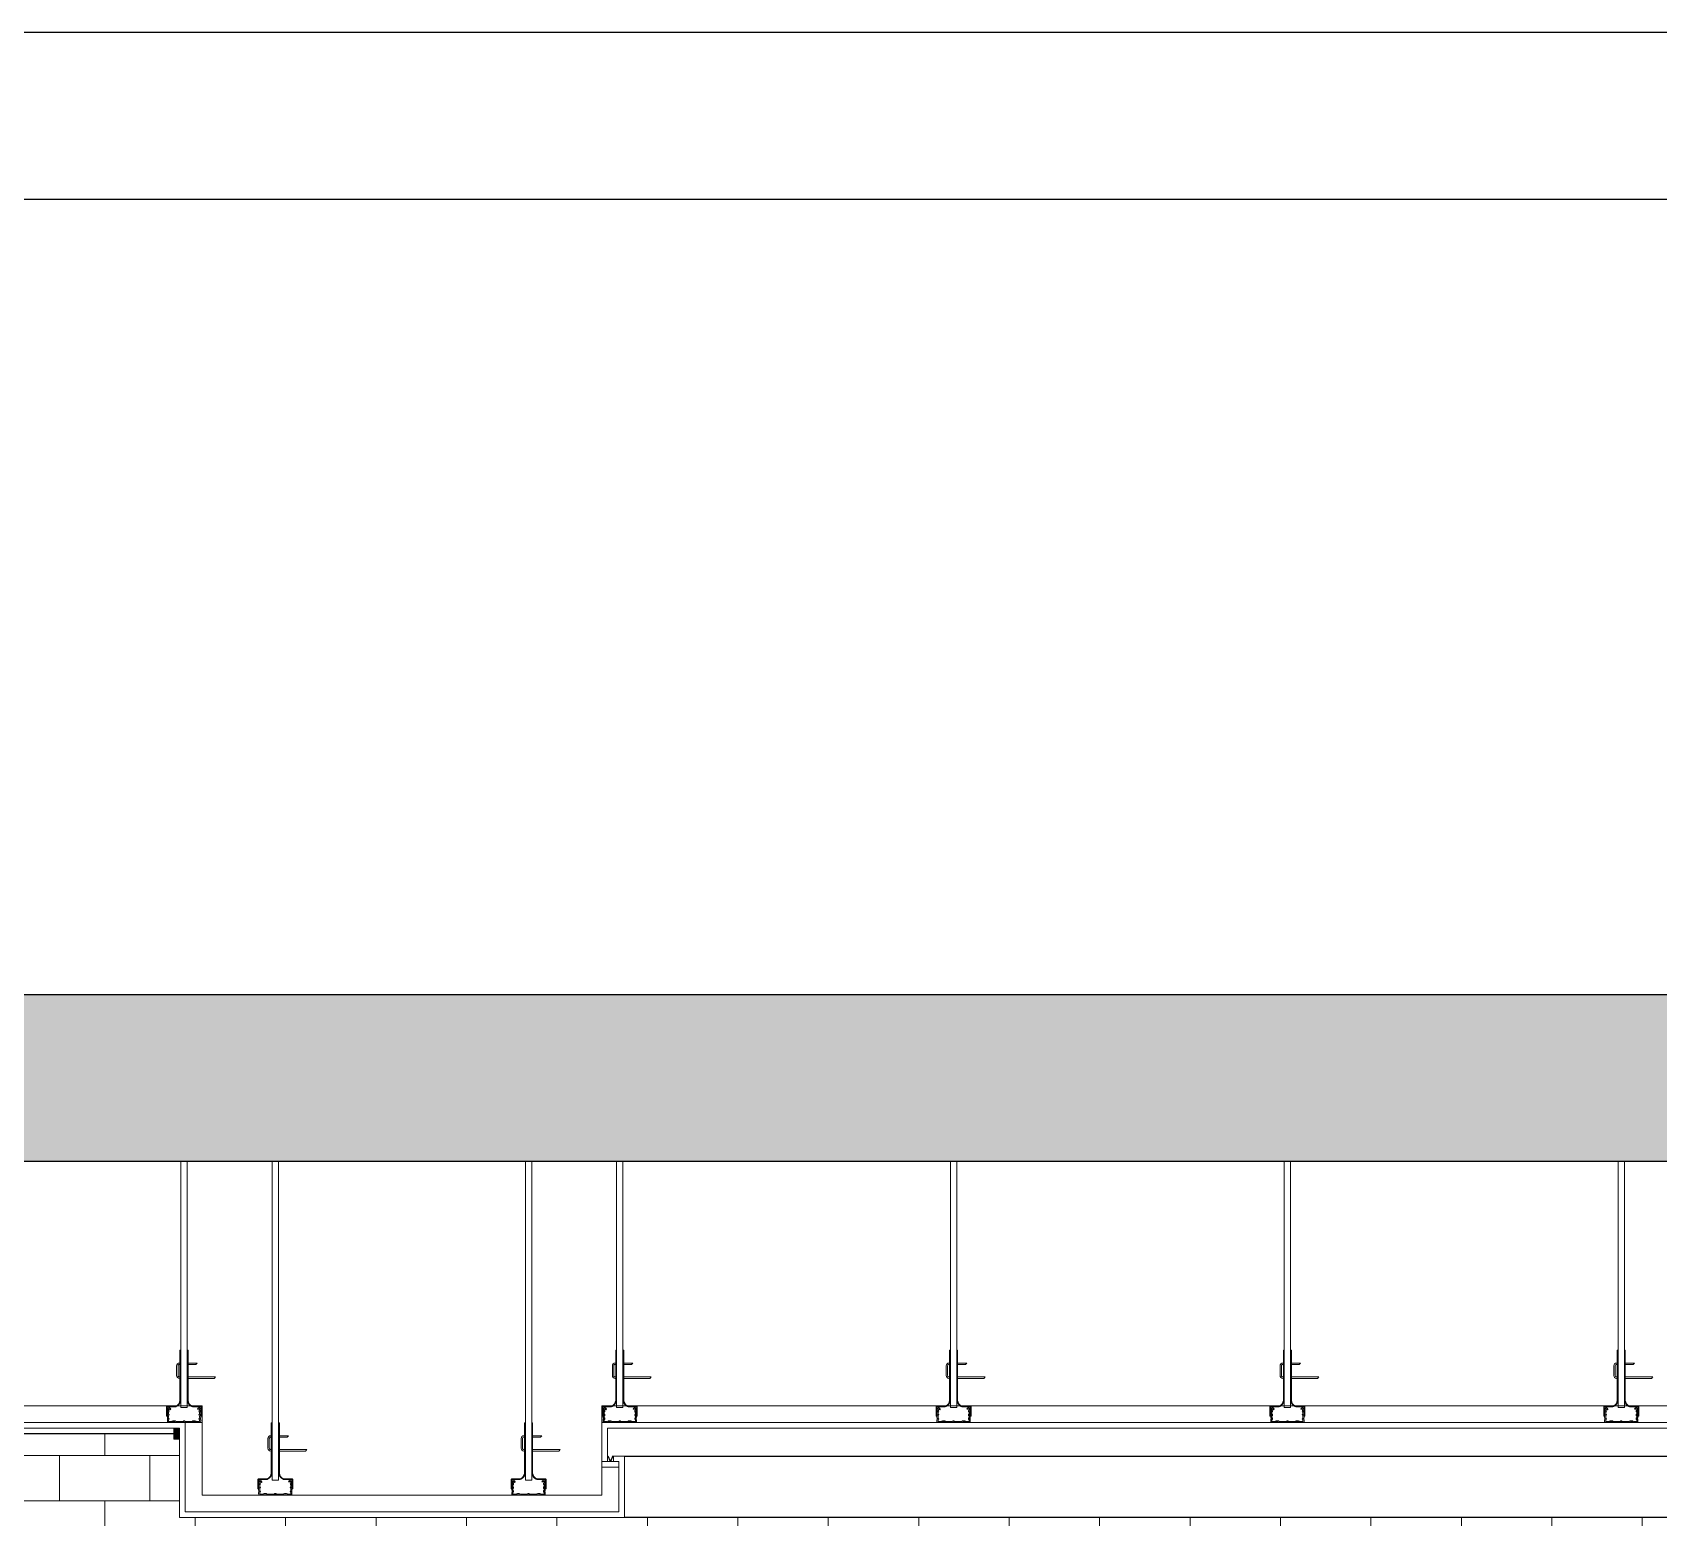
# Model space of a CAD drawing. Header units: millimetres. Extents: x 106699 to 122058, y 158555 to 162844.
# Drawn here: x 108379.2 to 108671.4, y 160979.3 to 161246.3 of the extents above; entities that cross this region are included whole.
import ezdxf

# ---------------------------------------------------------------- set-up
doc = ezdxf.new("R2010")
doc.units = ezdxf.units.MM
for name, color, linetype, lineweight in [('0-LNS-VLG', 9, 'Continuous', 0), ('2-SPS-ALC', 3, 'Continuous', 0), ('300_Z4_STR_F03$0$AUDIT_D_220920114151-103', 251, 'Continuous', 5), ('ahsap gorunus arka kalın', 43, 'Continuous', 9), ('ahsap kesit on', 40, 'Continuous', 20), ('no3_tefriş ön kalın', 192, 'Continuous', 20)]:
    doc.layers.add(name, color=color, linetype=linetype, lineweight=lineweight)
for name, color, linetype in [('2-SPC-STC-AsmaTavan', 3, 'Continuous'), ('300_Z4_STR_F03$0$2-SPS-RCN', 2, 'Continuous'), ('layout-BE', 16, 'Continuous'), ('S2000-002 Çizgi', 7, 'Continuous')]:
    doc.layers.add(name, color=color, linetype=linetype)
doc.layers.add('area', color=200, linetype='Continuous', plot=False)

# ---------------------------------------------------------------- blocks, each defined once
blk = doc.blocks.new('Layout1')
at = {"layer": 'area'}
for points in [[(0, 1485), (0, 0), (2100, 0), (2100, 1485)], [(25.54, 1459.46), (25.54, 25.54), (2074.46, 25.54), (2074.46, 1459.46)]]:
    blk.add_lwpolyline(points, close=True, dxfattribs=at)
at = {"layer": 'layout-BE'}
blk.add_line((2100, 1485), (0, 1485), dxfattribs=at)
blk = doc.blocks.new('*U66')
at = {"layer": '2-SPS-ALC'}
h = blk.add_hatch(color=256, dxfattribs=at)
h.dxf.hatch_style = 1
edge = h.paths.add_edge_path()
edge.add_arc((2.7, 2.4), 0.1, 0, 180, ccw=False)
edge.add_line((2.8, 2.4), (2.8, 2.26))
edge.add_arc((2.78, 2.26), 0.025, -60, 0, ccw=False)
edge.add_arc((2.9, 2.04), 0.225, 120, 240)
edge.add_arc((2.78, 1.82), 0.025, 0, 60, ccw=False)
edge.add_line((2.8, 1.82), (2.8, 1.59))
edge.add_arc((2.78, 1.59), 0.025, 300, 360, ccw=False)
edge.add_arc((2.9, 1.37), 0.225, 120, 240)
edge.add_arc((2.78, 1.15), 0.025, 0, 60, ccw=False)
edge.add_line((2.8, 1.15), (2.8, 0.92))
edge.add_arc((2.78, 0.92), 0.025, -60, 0, ccw=False)
edge.add_arc((2.9, 0.7), 0.225, 120, 240)
edge.add_arc((2.78, 0.48), 0.025, 0, 60, ccw=False)
edge.add_line((2.8, 0.48), (2.8, 0.23))
edge.add_arc((2.78, 0.23), 0.025, -90, 0, ccw=False)
edge.add_line((2.78, 0.2), (2.21, 0.2))
edge.add_arc((2.21, 0.23), 0.025, 214.3884, 270, ccw=False)
edge.add_arc((2.01, 0.08), 0.225, 34.3884, 90)
edge.add_line((2.01, 0.31), (1.66, 0.31))
edge.add_arc((1.66, 0.08), 0.225, 90, 145.6116)
edge.add_arc((1.45, 0.23), 0.025, 270, 325.6116, ccw=False)
edge.add_line((1.45, 0.2), (0.22, 0.2))
edge.add_arc((0.22, 0.23), 0.025, 210, 270, ccw=False)
edge.add_arc((0, 0.1), 0.225, 30, 150)
edge.add_arc((-0.22, 0.23), 0.025, 270, 330, ccw=False)
edge.add_line((-0.22, 0.2), (-1.45, 0.2))
edge.add_arc((-1.45, 0.23), 0.025, 214.3884, 270, ccw=False)
edge.add_arc((-1.66, 0.08), 0.225, 34.3884, 90)
edge.add_line((-1.66, 0.31), (-2.01, 0.31))
edge.add_arc((-2.01, 0.08), 0.225, 90, 145.6116)
edge.add_arc((-2.21, 0.23), 0.025, 270, 325.6116, ccw=False)
edge.add_line((-2.21, 0.2), (-2.78, 0.2))
edge.add_arc((-2.78, 0.23), 0.025, 180, 270, ccw=False)
edge.add_line((-2.8, 0.23), (-2.8, 0.48))
edge.add_arc((-2.78, 0.48), 0.025, 120, 180, ccw=False)
edge.add_arc((-2.9, 0.7), 0.225, 300, 420)
edge.add_arc((-2.78, 0.92), 0.025, 180, 240, ccw=False)
edge.add_line((-2.8, 0.92), (-2.8, 1.15))
edge.add_arc((-2.78, 1.15), 0.025, 120, 180, ccw=False)
edge.add_arc((-2.9, 1.37), 0.225, 300, 420)
edge.add_arc((-2.78, 1.59), 0.025, 180, 240, ccw=False)
edge.add_line((-2.8, 1.59), (-2.8, 1.82))
edge.add_arc((-2.78, 1.82), 0.025, 120, 180, ccw=False)
edge.add_arc((-2.9, 2.04), 0.225, 300, 420)
edge.add_arc((-2.78, 2.26), 0.025, 180, 240, ccw=False)
edge.add_line((-2.8, 2.26), (-2.8, 2.4))
edge.add_arc((-2.7, 2.4), 0.1, 0, 180, ccw=False)
edge.add_line((-2.6, 2.4), (-2.4, 2.4))
edge.add_arc((-2.7, 2.4), 0.3, 0, 180)
edge.add_line((-3, 2.4), (-3, 2.26))
edge.add_arc((-2.78, 2.26), 0.225, 180, 240)
edge.add_arc((-2.9, 2.04), 0.025, -60, 60, ccw=False)
edge.add_arc((-2.78, 1.82), 0.225, 120, 180)
edge.add_line((-3, 1.82), (-3, 1.59))
edge.add_arc((-2.78, 1.59), 0.225, 180, 240)
edge.add_arc((-2.9, 1.37), 0.025, -60, 60, ccw=False)
edge.add_arc((-2.78, 1.15), 0.225, 120, 180)
edge.add_line((-3, 1.15), (-3, 0.92))
edge.add_arc((-2.78, 0.92), 0.225, 180, 240)
edge.add_arc((-2.9, 0.7), 0.025, -60, 60, ccw=False)
edge.add_arc((-2.78, 0.48), 0.225, 120, 180)
edge.add_line((-3, 0.48), (-3, 0.23))
edge.add_arc((-2.78, 0.23), 0.225, 180, 270)
edge.add_line((-2.78, 0), (-2.21, 0))
edge.add_arc((-2.21, 0.23), 0.225, 270, 325.6116)
edge.add_arc((-2.01, 0.08), 0.025, 90, 145.6116, ccw=False)
edge.add_line((-2.01, 0.11), (-1.66, 0.11))
edge.add_arc((-1.66, 0.08), 0.025, 34.3884, 90, ccw=False)
edge.add_arc((-1.45, 0.23), 0.225, 214.3884, 270)
edge.add_line((-1.45, 0), (-0.22, 0))
edge.add_arc((-0.22, 0.23), 0.225, 270, 330)
edge.add_arc((0, 0.1), 0.025, 30, 150, ccw=False)
edge.add_arc((0.22, 0.23), 0.225, 210, 270)
edge.add_line((0.22, 0), (1.45, 0))
edge.add_arc((1.45, 0.23), 0.225, 270, 325.6116)
edge.add_arc((1.66, 0.08), 0.025, 90, 145.6116, ccw=False)
edge.add_line((1.66, 0.11), (2.01, 0.11))
edge.add_arc((2.01, 0.08), 0.025, 34.3884, 90, ccw=False)
edge.add_arc((2.21, 0.23), 0.225, 214.3884, 270)
edge.add_line((2.21, 0), (2.78, 0))
edge.add_arc((2.78, 0.23), 0.225, 270, 360)
edge.add_line((3, 0.23), (3, 0.48))
edge.add_arc((2.78, 0.48), 0.225, 360, 420)
edge.add_arc((2.9, 0.7), 0.025, 120, 240, ccw=False)
edge.add_arc((2.78, 0.92), 0.225, 300, 360)
edge.add_line((3, 0.92), (3, 1.15))
edge.add_arc((2.78, 1.15), 0.225, 0, 60)
edge.add_arc((2.9, 1.37), 0.025, 120, 240, ccw=False)
edge.add_arc((2.78, 1.59), 0.225, 300, 360)
edge.add_line((3, 1.59), (3, 1.82))
edge.add_arc((2.78, 1.82), 0.225, 360, 420)
edge.add_arc((2.9, 2.04), 0.025, 120, 240, ccw=False)
edge.add_arc((2.78, 2.26), 0.225, 300, 360)
edge.add_line((3, 2.26), (3, 2.4))
edge.add_arc((2.7, 2.4), 0.3, 360, 540)
edge.add_arc((2.5, 2.4), 0.1, 180, 360)
at = {"layer": '0-LNS-VLG'}
for p, q in [((-0.58, 46.94), (-0.58, 2.73)), ((0.58, 46.94), (0.58, 2.73)), ((-0.73, 13.03), (-0.62, 13.03)), ((-0.62, 13.03), (-0.58, 13.03)), ((0.58, 13.03), (0.63, 13.03)), ((0.63, 13.03), (0.73, 13.03)), ((-1.5, 2.86), (-1.5, 2.96)), ((-0.73, 3.97), (-0.62, 3.97)), ((0.73, 3.97), (0.63, 3.97)), ((1.5, 2.86), (1.5, 2.96)), ((-0.58, 2.73), (0.58, 2.73))]:
    blk.add_line(p, q, dxfattribs=at)
for points in [[(-3.05, 2.73), (-3.05, 1.15), (-3.15, 1.15), (-3.15, 2.73), (-3.15, 2.75, -0.414214), (-2.95, 2.95), (-1.59, 2.95, 0.102435), (-1.43, 2.98, 0.277557), (-0.73, 3.97), (-0.73, 13.03)], [(-0.62, 13.03), (-0.62, 3.97, -0.279244), (-1.39, 2.89, -0.102435), (-1.59, 2.85), (-2.95, 2.85, 0.414214), (-3.05, 2.75), (-3.05, 2.73)], [(0.63, 13.03), (0.63, 3.97, 0.279244), (1.39, 2.89, 0.102435), (1.59, 2.85), (2.95, 2.85, -0.414214), (3.05, 2.75), (3.05, 2.73), (3.05, 1.15), (3.15, 1.15), (3.15, 2.73), (3.15, 2.75, 0.414214), (2.95, 2.95), (1.59, 2.95, -0.102435), (1.43, 2.98, -0.277557), (0.73, 3.97), (0.73, 13.03)], [(0.73, 7.95), (0.83, 7.95, 0.414214), (1.33, 8.45), (1.33, 10.2, 0.414214), (0.83, 10.7), (0.73, 10.7)], [(0.73, 8.2), (0.83, 8.2, 0.414214), (1.08, 8.45), (1.08, 10.2, 0.414214), (0.83, 10.45), (0.73, 10.45)]]:
    blk.add_lwpolyline(points, format="xyb", dxfattribs=at)
for points in [[(-0.73, 10.7), (-2.37, 10.7), (-2.13, 10.45), (-0.73, 10.45)], [(-0.73, 7.95), (-5.43, 7.95), (-5.67, 8.2), (-0.73, 8.2)]]:
    blk.add_lwpolyline(points, dxfattribs=at)
at = {"layer": '2-SPS-ALC'}
blk.add_lwpolyline([(2.6, 2.4, -1), (2.8, 2.4), (2.8, 2.26, -0.267949), (2.79, 2.23, 0.57735), (2.79, 1.85, -0.267949), (2.8, 1.82), (2.8, 1.59, -0.267949), (2.79, 1.56, 0.57735), (2.79, 1.18, -0.267949), (2.8, 1.15), (2.8, 0.92, -0.267949), (2.79, 0.89, 0.57735), (2.79, 0.51, -0.267949), (2.8, 0.48), (2.8, 0.23, -0.414214), (2.78, 0.2), (2.21, 0.2, -0.247529), (2.19, 0.21, 0.247529), (2.01, 0.31), (1.66, 0.31, 0.247529), (1.47, 0.21, -0.247529), (1.45, 0.2), (0.22, 0.2, -0.267949), (0.19, 0.21, 0.57735), (-0.19, 0.21, -0.267949), (-0.22, 0.2), (-1.45, 0.2, -0.247529), (-1.47, 0.21, 0.247529), (-1.66, 0.31), (-2.01, 0.31, 0.247529), (-2.19, 0.21, -0.247529), (-2.21, 0.2), (-2.78, 0.2, -0.414214), (-2.8, 0.23), (-2.8, 0.48, -0.267949), (-2.79, 0.51, 0.57735), (-2.79, 0.89, -0.267949), (-2.8, 0.92), (-2.8, 1.15, -0.267949), (-2.79, 1.18, 0.57735), (-2.79, 1.56, -0.267949), (-2.8, 1.59), (-2.8, 1.82, -0.267949), (-2.79, 1.85, 0.57735), (-2.79, 2.23, -0.267949), (-2.8, 2.26), (-2.8, 2.4, -1), (-2.6, 2.4), (-2.4, 2.4, 1), (-3, 2.4), (-3, 2.26, 0.267949), (-2.89, 2.06, -0.57735), (-2.89, 2.02, 0.267949), (-3, 1.82), (-3, 1.59, 0.267949), (-2.89, 1.39, -0.57735), (-2.89, 1.35, 0.267949), (-3, 1.15), (-3, 0.92, 0.267949), (-2.89, 0.72, -0.57735), (-2.89, 0.68, 0.267949), (-3, 0.48), (-3, 0.23, 0.414214), (-2.78, 0), (-2.21, 0, 0.247529), (-2.03, 0.1, -0.247529), (-2.01, 0.11), (-1.66, 0.11, -0.247529), (-1.64, 0.1, 0.247529), (-1.45, 0), (-0.22, 0, 0.267949), (-0.02, 0.11, -0.57735), (0.02, 0.11, 0.267949), (0.22, 0), (1.45, 0, 0.247529), (1.64, 0.1, -0.247529), (1.66, 0.11), (2.01, 0.11, -0.247529), (2.03, 0.1, 0.247529), (2.21, 0), (2.78, 0, 0.414214), (3, 0.23), (3, 0.48, 0.267949), (2.89, 0.68, -0.57735), (2.89, 0.72, 0.267949), (3, 0.92), (3, 1.15, 0.267949), (2.89, 1.35, -0.57735), (2.89, 1.39, 0.267949), (3, 1.59), (3, 1.82, 0.267949), (2.89, 2.02, -0.57735), (2.89, 2.06, 0.267949), (3, 2.26), (3, 2.4, 1), (2.4, 2.4, 1)], format="xyb", close=True, dxfattribs=at)
blk = doc.blocks.new('*U69')
at = {"layer": '2-SPS-ALC'}
h = blk.add_hatch(color=256, dxfattribs=at)
h.dxf.hatch_style = 1
edge = h.paths.add_edge_path()
edge.add_arc((2.7, 2.4), 0.1, 0, 180, ccw=False)
edge.add_line((2.8, 2.4), (2.8, 2.26))
edge.add_arc((2.78, 2.26), 0.025, -60, 0, ccw=False)
edge.add_arc((2.9, 2.04), 0.225, 120, 240)
edge.add_arc((2.78, 1.82), 0.025, 0, 60, ccw=False)
edge.add_line((2.8, 1.82), (2.8, 1.59))
edge.add_arc((2.78, 1.59), 0.025, 300, 360, ccw=False)
edge.add_arc((2.9, 1.37), 0.225, 120, 240)
edge.add_arc((2.78, 1.15), 0.025, 0, 60, ccw=False)
edge.add_line((2.8, 1.15), (2.8, 0.92))
edge.add_arc((2.78, 0.92), 0.025, -60, 0, ccw=False)
edge.add_arc((2.9, 0.7), 0.225, 120, 240)
edge.add_arc((2.78, 0.48), 0.025, 0, 60, ccw=False)
edge.add_line((2.8, 0.48), (2.8, 0.23))
edge.add_arc((2.78, 0.23), 0.025, -90, 0, ccw=False)
edge.add_line((2.78, 0.2), (2.21, 0.2))
edge.add_arc((2.21, 0.23), 0.025, 214.3884, 270, ccw=False)
edge.add_arc((2.01, 0.08), 0.225, 34.3884, 90)
edge.add_line((2.01, 0.31), (1.66, 0.31))
edge.add_arc((1.66, 0.08), 0.225, 90, 145.6116)
edge.add_arc((1.45, 0.23), 0.025, 270, 325.6116, ccw=False)
edge.add_line((1.45, 0.2), (0.22, 0.2))
edge.add_arc((0.22, 0.23), 0.025, 210, 270, ccw=False)
edge.add_arc((0, 0.1), 0.225, 30, 150)
edge.add_arc((-0.22, 0.23), 0.025, 270, 330, ccw=False)
edge.add_line((-0.22, 0.2), (-1.45, 0.2))
edge.add_arc((-1.45, 0.23), 0.025, 214.3884, 270, ccw=False)
edge.add_arc((-1.66, 0.08), 0.225, 34.3884, 90)
edge.add_line((-1.66, 0.31), (-2.01, 0.31))
edge.add_arc((-2.01, 0.08), 0.225, 90, 145.6116)
edge.add_arc((-2.21, 0.23), 0.025, 270, 325.6116, ccw=False)
edge.add_line((-2.21, 0.2), (-2.78, 0.2))
edge.add_arc((-2.78, 0.23), 0.025, 180, 270, ccw=False)
edge.add_line((-2.8, 0.23), (-2.8, 0.48))
edge.add_arc((-2.78, 0.48), 0.025, 120, 180, ccw=False)
edge.add_arc((-2.9, 0.7), 0.225, 300, 420)
edge.add_arc((-2.78, 0.92), 0.025, 180, 240, ccw=False)
edge.add_line((-2.8, 0.92), (-2.8, 1.15))
edge.add_arc((-2.78, 1.15), 0.025, 120, 180, ccw=False)
edge.add_arc((-2.9, 1.37), 0.225, 300, 420)
edge.add_arc((-2.78, 1.59), 0.025, 180, 240, ccw=False)
edge.add_line((-2.8, 1.59), (-2.8, 1.82))
edge.add_arc((-2.78, 1.82), 0.025, 120, 180, ccw=False)
edge.add_arc((-2.9, 2.04), 0.225, 300, 420)
edge.add_arc((-2.78, 2.26), 0.025, 180, 240, ccw=False)
edge.add_line((-2.8, 2.26), (-2.8, 2.4))
edge.add_arc((-2.7, 2.4), 0.1, 0, 180, ccw=False)
edge.add_line((-2.6, 2.4), (-2.4, 2.4))
edge.add_arc((-2.7, 2.4), 0.3, 0, 180)
edge.add_line((-3, 2.4), (-3, 2.26))
edge.add_arc((-2.78, 2.26), 0.225, 180, 240)
edge.add_arc((-2.9, 2.04), 0.025, -60, 60, ccw=False)
edge.add_arc((-2.78, 1.82), 0.225, 120, 180)
edge.add_line((-3, 1.82), (-3, 1.59))
edge.add_arc((-2.78, 1.59), 0.225, 180, 240)
edge.add_arc((-2.9, 1.37), 0.025, -60, 60, ccw=False)
edge.add_arc((-2.78, 1.15), 0.225, 120, 180)
edge.add_line((-3, 1.15), (-3, 0.92))
edge.add_arc((-2.78, 0.92), 0.225, 180, 240)
edge.add_arc((-2.9, 0.7), 0.025, -60, 60, ccw=False)
edge.add_arc((-2.78, 0.48), 0.225, 120, 180)
edge.add_line((-3, 0.48), (-3, 0.23))
edge.add_arc((-2.78, 0.23), 0.225, 180, 270)
edge.add_line((-2.78, 0), (-2.21, 0))
edge.add_arc((-2.21, 0.23), 0.225, 270, 325.6116)
edge.add_arc((-2.01, 0.08), 0.025, 90, 145.6116, ccw=False)
edge.add_line((-2.01, 0.11), (-1.66, 0.11))
edge.add_arc((-1.66, 0.08), 0.025, 34.3884, 90, ccw=False)
edge.add_arc((-1.45, 0.23), 0.225, 214.3884, 270)
edge.add_line((-1.45, 0), (-0.22, 0))
edge.add_arc((-0.22, 0.23), 0.225, 270, 330)
edge.add_arc((0, 0.1), 0.025, 30, 150, ccw=False)
edge.add_arc((0.22, 0.23), 0.225, 210, 270)
edge.add_line((0.22, 0), (1.45, 0))
edge.add_arc((1.45, 0.23), 0.225, 270, 325.6116)
edge.add_arc((1.66, 0.08), 0.025, 90, 145.6116, ccw=False)
edge.add_line((1.66, 0.11), (2.01, 0.11))
edge.add_arc((2.01, 0.08), 0.025, 34.3884, 90, ccw=False)
edge.add_arc((2.21, 0.23), 0.225, 214.3884, 270)
edge.add_line((2.21, 0), (2.78, 0))
edge.add_arc((2.78, 0.23), 0.225, 270, 360)
edge.add_line((3, 0.23), (3, 0.48))
edge.add_arc((2.78, 0.48), 0.225, 360, 420)
edge.add_arc((2.9, 0.7), 0.025, 120, 240, ccw=False)
edge.add_arc((2.78, 0.92), 0.225, 300, 360)
edge.add_line((3, 0.92), (3, 1.15))
edge.add_arc((2.78, 1.15), 0.225, 0, 60)
edge.add_arc((2.9, 1.37), 0.025, 120, 240, ccw=False)
edge.add_arc((2.78, 1.59), 0.225, 300, 360)
edge.add_line((3, 1.59), (3, 1.82))
edge.add_arc((2.78, 1.82), 0.225, 360, 420)
edge.add_arc((2.9, 2.04), 0.025, 120, 240, ccw=False)
edge.add_arc((2.78, 2.26), 0.225, 300, 360)
edge.add_line((3, 2.26), (3, 2.4))
edge.add_arc((2.7, 2.4), 0.3, 360, 540)
edge.add_arc((2.5, 2.4), 0.1, 180, 360)
at = {"layer": '0-LNS-VLG'}
for p, q in [((-0.58, 60), (-0.58, 2.73)), ((0.58, 60), (0.58, 2.73)), ((-0.73, 13.03), (-0.62, 13.03)), ((-0.62, 13.03), (-0.58, 13.03)), ((0.58, 13.03), (0.63, 13.03)), ((0.63, 13.03), (0.73, 13.03)), ((-1.5, 2.86), (-1.5, 2.96)), ((-0.73, 3.97), (-0.62, 3.97)), ((0.73, 3.97), (0.63, 3.97)), ((1.5, 2.86), (1.5, 2.96)), ((-0.58, 2.73), (0.58, 2.73))]:
    blk.add_line(p, q, dxfattribs=at)
for points in [[(-3.05, 2.73), (-3.05, 1.15), (-3.15, 1.15), (-3.15, 2.73), (-3.15, 2.75, -0.414214), (-2.95, 2.95), (-1.59, 2.95, 0.102435), (-1.43, 2.98, 0.277557), (-0.73, 3.97), (-0.73, 13.03)], [(-0.62, 13.03), (-0.62, 3.97, -0.279244), (-1.39, 2.89, -0.102435), (-1.59, 2.85), (-2.95, 2.85, 0.414214), (-3.05, 2.75), (-3.05, 2.73)], [(0.63, 13.03), (0.63, 3.97, 0.279244), (1.39, 2.89, 0.102435), (1.59, 2.85), (2.95, 2.85, -0.414214), (3.05, 2.75), (3.05, 2.73), (3.05, 1.15), (3.15, 1.15), (3.15, 2.73), (3.15, 2.75, 0.414214), (2.95, 2.95), (1.59, 2.95, -0.102435), (1.43, 2.98, -0.277557), (0.73, 3.97), (0.73, 13.03)], [(0.73, 7.95), (0.83, 7.95, 0.414214), (1.33, 8.45), (1.33, 10.2, 0.414214), (0.83, 10.7), (0.73, 10.7)], [(0.73, 8.2), (0.83, 8.2, 0.414214), (1.08, 8.45), (1.08, 10.2, 0.414214), (0.83, 10.45), (0.73, 10.45)]]:
    blk.add_lwpolyline(points, format="xyb", dxfattribs=at)
for points in [[(-0.73, 10.7), (-2.37, 10.7), (-2.13, 10.45), (-0.73, 10.45)], [(-0.73, 7.95), (-5.43, 7.95), (-5.67, 8.2), (-0.73, 8.2)]]:
    blk.add_lwpolyline(points, dxfattribs=at)
at = {"layer": '2-SPS-ALC'}
blk.add_lwpolyline([(2.6, 2.4, -1), (2.8, 2.4), (2.8, 2.26, -0.267949), (2.79, 2.23, 0.57735), (2.79, 1.85, -0.267949), (2.8, 1.82), (2.8, 1.59, -0.267949), (2.79, 1.56, 0.57735), (2.79, 1.18, -0.267949), (2.8, 1.15), (2.8, 0.92, -0.267949), (2.79, 0.89, 0.57735), (2.79, 0.51, -0.267949), (2.8, 0.48), (2.8, 0.23, -0.414214), (2.78, 0.2), (2.21, 0.2, -0.247529), (2.19, 0.21, 0.247529), (2.01, 0.31), (1.66, 0.31, 0.247529), (1.47, 0.21, -0.247529), (1.45, 0.2), (0.22, 0.2, -0.267949), (0.19, 0.21, 0.57735), (-0.19, 0.21, -0.267949), (-0.22, 0.2), (-1.45, 0.2, -0.247529), (-1.47, 0.21, 0.247529), (-1.66, 0.31), (-2.01, 0.31, 0.247529), (-2.19, 0.21, -0.247529), (-2.21, 0.2), (-2.78, 0.2, -0.414214), (-2.8, 0.23), (-2.8, 0.48, -0.267949), (-2.79, 0.51, 0.57735), (-2.79, 0.89, -0.267949), (-2.8, 0.92), (-2.8, 1.15, -0.267949), (-2.79, 1.18, 0.57735), (-2.79, 1.56, -0.267949), (-2.8, 1.59), (-2.8, 1.82, -0.267949), (-2.79, 1.85, 0.57735), (-2.79, 2.23, -0.267949), (-2.8, 2.26), (-2.8, 2.4, -1), (-2.6, 2.4), (-2.4, 2.4, 1), (-3, 2.4), (-3, 2.26, 0.267949), (-2.89, 2.06, -0.57735), (-2.89, 2.02, 0.267949), (-3, 1.82), (-3, 1.59, 0.267949), (-2.89, 1.39, -0.57735), (-2.89, 1.35, 0.267949), (-3, 1.15), (-3, 0.92, 0.267949), (-2.89, 0.72, -0.57735), (-2.89, 0.68, 0.267949), (-3, 0.48), (-3, 0.23, 0.414214), (-2.78, 0), (-2.21, 0, 0.247529), (-2.03, 0.1, -0.247529), (-2.01, 0.11), (-1.66, 0.11, -0.247529), (-1.64, 0.1, 0.247529), (-1.45, 0), (-0.22, 0, 0.267949), (-0.02, 0.11, -0.57735), (0.02, 0.11, 0.267949), (0.22, 0), (1.45, 0, 0.247529), (1.64, 0.1, -0.247529), (1.66, 0.11), (2.01, 0.11, -0.247529), (2.03, 0.1, 0.247529), (2.21, 0), (2.78, 0, 0.414214), (3, 0.23), (3, 0.48, 0.267949), (2.89, 0.68, -0.57735), (2.89, 0.72, 0.267949), (3, 0.92), (3, 1.15, 0.267949), (2.89, 1.35, -0.57735), (2.89, 1.39, 0.267949), (3, 1.59), (3, 1.82, 0.267949), (2.89, 2.02, -0.57735), (2.89, 2.06, 0.267949), (3, 2.26), (3, 2.4, 1), (2.4, 2.4, 1)], format="xyb", close=True, dxfattribs=at)
blk = doc.blocks.new('corncei')
at = {"linetype": 'Continuous'}
h = blk.add_hatch(color=254, dxfattribs=at)
h.dxf.hatch_style = 1
h.paths.add_polyline_path([(115776, 159996.47), (115776, 159994.47), (115775, 159994.47), (115775, 159996.47)])
at = {"layer": 'no3_tefriş ön kalın', "color": 6}
blk.add_lwpolyline([(115776, 159996.47), (115776, 159994.47), (115775, 159994.47), (115775, 159996.47), (115776, 159996.47)], dxfattribs=at)

msp = doc.modelspace()

# ---------------------------------------------------------------- hatches: boundary and pattern name
at = {"layer": '300_Z4_STR_F03$0$AUDIT_D_220920114151-103', "true_color": 0x303030}
h = msp.add_hatch(color=250, dxfattribs=at)
h.dxf.hatch_style = 1
h.paths.add_polyline_path([(109087.39, 161043.32), (108291.38, 161043.32), (108290.9, 161043.32), (108182.39, 161043.32), (108182.39, 161073.32), (109087.39, 161073.32)])
edge = h.paths.add_edge_path()
edge.add_line((107786.01, 160724.32), (107786.01, 160724.32))
edge.add_line((107786.01, 160724.32), (107786.01, 160738.32))
h.paths.add_polyline_path([(108182.39, 160741.32), (108182.39, 160724.32), (109041.38, 160724.32), (109041.38, 160724.32), (109087.39, 160724.32), (109087.39, 160741.32)])
at = {"layer": 'ahsap gorunus arka kalın', "true_color": 0xc3d8cc}
h = msp.add_hatch(dxfattribs=at)
h.set_pattern_fill('AR-B816', color=254, scale=0.04)
h.set_pattern_definition([(0, (-11544.62, 998.902), (0, 8.128), []), (90, (-11544.62, 998.902), (-8.128, 8.128), [8.128, -8.128])])
edge = h.paths.add_edge_path()
edge.add_line((108293.17, 160954.38), (108403.17, 160954.38))
edge.add_line((108403.17, 160954.38), (108403.17, 160822.32))
edge.add_line((108403.17, 160822.32), (108406.85, 160822.32))
edge.add_line((108406.85, 160822.32), (108406.85, 160917.37))
edge.add_line((108406.85, 160917.37), (108409.39, 160917.37))
edge.add_line((108409.39, 160917.37), (108467.33, 160917.37))
edge.add_line((108467.33, 160917.37), (108469.96, 160917.37))
edge.add_line((108469.96, 160917.37), (108469.96, 160903.01))
edge.add_line((108469.96, 160903.01), (108469.96, 160881.28))
edge.add_line((108469.96, 160881.28), (108484.09, 160881.28))
edge.add_line((108484.09, 160881.28), (108484.09, 160845.87))
edge.add_line((108484.09, 160845.87), (108496.4, 160845.87))
edge.add_line((108496.4, 160845.87), (108496.4, 160881.32))
edge.add_line((108496.4, 160881.32), (108502.92, 160881.32))
edge.add_line((108502.92, 160881.32), (108502.92, 160890.87))
edge.add_line((108502.92, 160890.87), (108497.92, 160890.87))
edge.add_line((108497.92, 160890.87), (108497.24, 160890.87))
edge.add_line((108497.24, 160890.87), (108497.18, 160891.02))
edge.add_line((108497.18, 160891.02), (108497.16, 160891.29))
edge.add_line((108497.16, 160891.29), (108496.88, 160891.31))
edge.add_line((108496.88, 160891.31), (108496.64, 160891.46))
edge.add_line((108496.64, 160891.46), (108496.52, 160891.68))
edge.add_line((108496.52, 160891.68), (108496.4, 160892.32))
edge.add_line((108496.4, 160892.32), (108496.39, 160892.37))
edge.add_line((108496.39, 160892.37), (108496.37, 160892.42))
edge.add_line((108496.37, 160892.42), (108496.35, 160892.47))
edge.add_line((108496.35, 160892.47), (108496.33, 160892.52))
edge.add_line((108496.33, 160892.52), (108496.31, 160892.57))
edge.add_line((108496.31, 160892.57), (108496.28, 160892.62))
edge.add_line((108496.28, 160892.62), (108496.25, 160892.66))
edge.add_line((108496.25, 160892.66), (108496.21, 160892.71))
edge.add_line((108496.21, 160892.71), (108496.18, 160892.75))
edge.add_line((108496.18, 160892.75), (108496.14, 160892.78))
edge.add_line((108496.14, 160892.78), (108496.07, 160892.83))
edge.add_line((108496.07, 160892.83), (108495.97, 160892.9))
edge.add_line((108495.97, 160892.9), (108495.82, 160893.1))
edge.add_line((108495.82, 160893.1), (108495.78, 160893.23))
edge.add_line((108495.78, 160893.23), (108665.07, 160893.23))
edge.add_line((108665.07, 160893.23), (108665.07, 160893.23))
edge.add_line((108665.07, 160893.23), (108664.97, 160893))
edge.add_line((108664.97, 160893), (108664.85, 160892.9))
edge.add_line((108664.85, 160892.9), (108664.65, 160892.72))
edge.add_line((108664.65, 160892.72), (108664.63, 160892.71))
edge.add_line((108664.63, 160892.71), (108664.6, 160892.66))
edge.add_line((108664.6, 160892.66), (108664.57, 160892.62))
edge.add_line((108664.57, 160892.62), (108664.54, 160892.57))
edge.add_line((108664.54, 160892.57), (108664.51, 160892.52))
edge.add_line((108664.51, 160892.52), (108664.49, 160892.47))
edge.add_line((108664.49, 160892.47), (108664.47, 160892.42))
edge.add_line((108664.47, 160892.42), (108664.45, 160892.37))
edge.add_line((108664.45, 160892.37), (108664.44, 160892.32))
edge.add_line((108664.44, 160892.32), (108664.32, 160891.64))
edge.add_line((108664.32, 160891.64), (108664.15, 160891.41))
edge.add_line((108664.15, 160891.41), (108663.93, 160891.3))
edge.add_line((108663.93, 160891.3), (108663.68, 160891.29))
edge.add_line((108663.68, 160891.29), (108663.66, 160890.93))
edge.add_line((108663.66, 160890.93), (108663.52, 160890.87))
edge.add_line((108663.52, 160890.87), (108662.92, 160890.87))
edge.add_line((108662.92, 160890.87), (108657.92, 160890.87))
edge.add_line((108657.92, 160890.87), (108657.92, 160881.34))
edge.add_line((108657.92, 160881.34), (108657.98, 160881.32))
edge.add_line((108657.98, 160881.32), (108691.92, 160881.32))
edge.add_line((108691.92, 160881.32), (108691.92, 160929.37))
edge.add_line((108691.92, 160929.37), (108685.58, 160927.09))
edge.add_line((108685.58, 160927.09), (108674.39, 160931.1))
edge.add_line((108674.39, 160931.1), (108673.9, 160931.79))
edge.add_line((108673.9, 160931.79), (108673.23, 160937.29))
edge.add_line((108673.23, 160937.29), (108673.23, 160938.53))
edge.add_line((108673.23, 160938.53), (108680.99, 160941.3))
edge.add_line((108680.99, 160941.3), (108680.99, 160942.26))
edge.add_line((108680.99, 160942.26), (108683.85, 160944.44))
edge.add_line((108683.85, 160944.44), (108683.85, 160947.47))
edge.add_line((108683.85, 160947.47), (108684.93, 160947.47))
edge.add_line((108684.93, 160947.47), (108684.93, 160973.84))
edge.add_line((108684.93, 160973.84), (108686.6, 160973.84))
edge.add_arc((108686.6, 160974.7), 0.863, 270, 347.6289)
edge.add_spline(control_points=[(108687.44, 160974.52), (108687.48, 160974.69), (108687.57, 160975.08), (108687.79, 160975.74), (108688.04, 160975.98), (108688.24, 160977.58), (108688.35, 160978.21), (108688.39, 160978.42)], knot_values=[0.403662, 0.403662, 0.403662, 0.403662, 0.710546, 1.090047, 1.568727, 1.932922, 2.167118, 2.167118, 2.167118, 2.167118], degree=3, periodic=0)
edge.add_line((108688.39, 160978.42), (108688.39, 160978.42))
edge.add_line((108688.39, 160978.42), (108681.27, 160978.42))
edge.add_line((108681.27, 160978.42), (108681.27, 160979.32))
edge.add_line((108681.27, 160979.32), (108529.89, 160979.32))
edge.add_line((108529.89, 160979.32), (108529.89, 160978.42))
edge.add_line((108529.89, 160978.42), (108528.39, 160978.42))
edge.add_line((108528.39, 160978.42), (108528.39, 160973.84))
edge.add_line((108528.39, 160973.84), (108526.23, 160973.84))
edge.add_line((108526.23, 160973.84), (108526.23, 160970.26))
edge.add_line((108526.23, 160970.26), (108526.22, 160947.47))
edge.add_line((108526.22, 160947.47), (108527.3, 160947.47))
edge.add_line((108527.3, 160947.47), (108527.3, 160944.44))
edge.add_arc((108528.17, 160944.44), 0.863, 180, 220.7053)
edge.add_line((108527.51, 160943.88), (108665.3, 160943.88))
edge.add_line((108665.3, 160943.88), (108665.3, 160943.24))
edge.add_line((108665.3, 160943.24), (108665.07, 160943.24))
edge.add_line((108665.07, 160943.24), (108664.97, 160943.01))
edge.add_line((108664.97, 160943.01), (108664.85, 160942.9))
edge.add_line((108664.85, 160942.9), (108664.65, 160942.73))
edge.add_line((108664.65, 160942.73), (108664.63, 160942.71))
edge.add_line((108664.63, 160942.71), (108664.6, 160942.67))
edge.add_line((108664.6, 160942.67), (108664.57, 160942.62))
edge.add_line((108664.57, 160942.62), (108664.54, 160942.57))
edge.add_line((108664.54, 160942.57), (108664.51, 160942.53))
edge.add_line((108664.51, 160942.53), (108664.49, 160942.48))
edge.add_line((108664.49, 160942.48), (108664.47, 160942.42))
edge.add_line((108664.47, 160942.42), (108664.45, 160942.37))
edge.add_line((108664.45, 160942.37), (108664.44, 160942.32))
edge.add_line((108664.44, 160942.32), (108664.32, 160941.64))
edge.add_line((108664.32, 160941.64), (108664.15, 160941.41))
edge.add_line((108664.15, 160941.41), (108663.93, 160941.3))
edge.add_line((108663.93, 160941.3), (108663.68, 160941.29))
edge.add_line((108663.68, 160941.29), (108663.66, 160940.93))
edge.add_line((108663.66, 160940.93), (108663.52, 160940.88))
edge.add_line((108663.52, 160940.88), (108662.92, 160940.88))
edge.add_line((108662.92, 160940.88), (108657.92, 160940.88))
edge.add_line((108657.92, 160940.88), (108657.92, 160917.88))
edge.add_line((108657.92, 160917.88), (108657.73, 160917.88))
edge.add_line((108657.73, 160917.88), (108657.53, 160917.88))
edge.add_line((108657.53, 160917.88), (108655.42, 160917.88))
edge.add_line((108655.42, 160917.88), (108655.21, 160917.88))
edge.add_line((108655.21, 160917.88), (108655.03, 160917.88))
edge.add_line((108655.03, 160917.88), (108654.97, 160917.88))
edge.add_line((108654.97, 160917.88), (108654.92, 160917.88))
edge.add_line((108654.92, 160917.88), (108654.92, 160940.88))
edge.add_line((108654.92, 160940.88), (108531.36, 160940.88))
edge.add_line((108531.36, 160940.88), (108537.93, 160938.53))
edge.add_line((108537.93, 160938.53), (108537.93, 160937.29))
edge.add_line((108537.93, 160937.29), (108537.26, 160931.79))
edge.add_line((108537.26, 160931.79), (108536.77, 160931.1))
edge.add_line((108536.77, 160931.1), (108525.58, 160927.09))
edge.add_line((108525.58, 160927.09), (108514.39, 160931.1))
edge.add_line((108514.39, 160931.1), (108513.9, 160931.79))
edge.add_line((108513.9, 160931.79), (108513.23, 160937.29))
edge.add_line((108513.23, 160937.29), (108513.23, 160938.53))
edge.add_line((108513.23, 160938.53), (108519.79, 160940.88))
edge.add_line((108519.79, 160940.88), (108505.92, 160940.88))
edge.add_line((108505.92, 160940.88), (108505.92, 160917.88))
edge.add_line((108505.92, 160917.88), (108505.73, 160917.88))
edge.add_line((108505.73, 160917.88), (108505.53, 160917.88))
edge.add_line((108505.53, 160917.88), (108503.42, 160917.88))
edge.add_line((108503.42, 160917.88), (108503.21, 160917.88))
edge.add_line((108503.21, 160917.88), (108503.03, 160917.88))
edge.add_line((108503.03, 160917.88), (108502.97, 160917.88))
edge.add_line((108502.97, 160917.88), (108502.92, 160917.88))
edge.add_line((108502.92, 160917.88), (108502.92, 160940.88))
edge.add_line((108502.92, 160940.88), (108497.92, 160940.88))
edge.add_line((108497.92, 160940.88), (108497.24, 160940.88))
edge.add_line((108497.24, 160940.88), (108497.18, 160941.02))
edge.add_line((108497.18, 160941.02), (108497.16, 160941.29))
edge.add_line((108497.16, 160941.29), (108496.88, 160941.31))
edge.add_line((108496.88, 160941.31), (108496.64, 160941.46))
edge.add_line((108496.64, 160941.46), (108496.52, 160941.68))
edge.add_line((108496.52, 160941.68), (108496.4, 160942.32))
edge.add_line((108496.4, 160942.32), (108496.39, 160942.37))
edge.add_line((108496.39, 160942.37), (108496.37, 160942.42))
edge.add_line((108496.37, 160942.42), (108496.35, 160942.48))
edge.add_line((108496.35, 160942.48), (108496.33, 160942.53))
edge.add_line((108496.33, 160942.53), (108496.31, 160942.57))
edge.add_line((108496.31, 160942.57), (108496.28, 160942.62))
edge.add_line((108496.28, 160942.62), (108496.25, 160942.67))
edge.add_line((108496.25, 160942.67), (108496.21, 160942.71))
edge.add_line((108496.21, 160942.71), (108496.18, 160942.75))
edge.add_line((108496.18, 160942.75), (108496.14, 160942.78))
edge.add_line((108496.14, 160942.78), (108496.07, 160942.84))
edge.add_line((108496.07, 160942.84), (108495.97, 160942.9))
edge.add_line((108495.97, 160942.9), (108495.82, 160943.11))
edge.add_line((108495.82, 160943.11), (108495.78, 160943.24))
edge.add_line((108495.78, 160943.24), (108522.27, 160943.24))
edge.add_line((108522.27, 160943.24), (108523.85, 160944.44))
edge.add_line((108523.85, 160944.44), (108523.85, 160947.47))
edge.add_line((108523.85, 160947.47), (108524.93, 160947.47))
edge.add_line((108524.93, 160947.47), (108524.93, 160973.84))
edge.add_line((108524.93, 160973.84), (108526.6, 160973.84))
edge.add_line((108526.6, 160973.84), (108528.39, 160973.84))
edge.add_line((108528.39, 160973.84), (108528.39, 160978.42))
edge.add_line((108528.39, 160978.42), (108529.89, 160978.42))
edge.add_line((108529.89, 160978.42), (108529.89, 160979.28))
edge.add_line((108529.89, 160979.28), (108521.27, 160979.28))
edge.add_line((108521.27, 160979.28), (108485.58, 160979.32))
edge.add_line((108485.58, 160979.32), (108449.89, 160979.32))
edge.add_line((108449.89, 160979.32), (108449.89, 160978.42))
edge.add_line((108449.89, 160978.42), (108448.39, 160978.42))
edge.add_line((108448.39, 160978.42), (108448.39, 160973.84))
edge.add_line((108448.39, 160973.84), (108446.23, 160973.84))
edge.add_line((108446.23, 160973.84), (108446.23, 160970.26))
edge.add_line((108446.23, 160970.26), (108446.22, 160947.47))
edge.add_line((108446.22, 160947.47), (108447.3, 160947.47))
edge.add_line((108447.3, 160947.47), (108447.3, 160944.44))
edge.add_arc((108448.17, 160944.44), 0.863, 180, 231.3402)
edge.add_line((108447.63, 160943.76), (108449.14, 160942.56))
edge.add_arc((108448.6, 160941.88), 0.863, 0, 51.3402, ccw=False)
edge.add_line((108449.46, 160941.88), (108449.46, 160941.44))
edge.add_line((108449.46, 160941.44), (108441.7, 160941.44))
edge.add_line((108441.7, 160941.44), (108441.7, 160941.88))
edge.add_arc((108442.56, 160941.88), 0.863, 128.6598, 180, ccw=False)
edge.add_line((108442.02, 160942.56), (108443.53, 160943.76))
edge.add_arc((108442.99, 160944.44), 0.863, 308.6598, 360)
edge.add_line((108443.85, 160944.44), (108443.85, 160947.47))
edge.add_line((108443.85, 160947.47), (108444.93, 160947.47))
edge.add_line((108444.93, 160947.47), (108444.93, 160973.84))
edge.add_line((108444.93, 160973.84), (108446.6, 160973.84))
edge.add_line((108446.6, 160973.84), (108448.39, 160973.84))
edge.add_line((108448.39, 160973.84), (108448.39, 160978.42))
edge.add_line((108448.39, 160978.42), (108449.89, 160978.42))
edge.add_line((108449.89, 160978.42), (108449.89, 160979.28))
edge.add_line((108449.89, 160979.28), (108441.27, 160979.28))
edge.add_line((108441.27, 160979.28), (108405.58, 160979.32))
edge.add_line((108405.58, 160979.32), (108405.58, 160993.37))
edge.add_line((108405.58, 160993.37), (108404.58, 160993.37))
edge.add_line((108404.58, 160993.37), (108404.58, 160994.37))
edge.add_line((108404.58, 160994.37), (108351.83, 160994.37))
edge.add_line((108351.83, 160994.37), (108351.83, 160993.12))
edge.add_arc((108351.2, 160993.12), 0.625, -90, 0, ccw=False)
edge.add_line((108351.2, 160992.5), (108350.2, 160992.5))
edge.add_line((108350.2, 160992.5), (108348.27, 160992.5))
edge.add_arc((108347.05, 160992.77), 1.25, 270, 347.6292, ccw=False)
edge.add_line((108347.05, 160991.52), (108344.1, 160991.52))
edge.add_arc((108344.1, 160992.77), 1.25, 192.3708, 270, ccw=False)
edge.add_line((108342.88, 160992.5), (108340.96, 160992.5))
edge.add_line((108340.96, 160992.5), (108339.95, 160992.5))
edge.add_arc((108339.95, 160993.12), 0.625, 180, 270, ccw=False)
edge.add_line((108339.33, 160993.12), (108339.33, 160994.37))
edge.add_line((108339.33, 160994.37), (108246.39, 160994.37))
edge.add_line((108246.39, 160994.37), (108246.39, 160993.37))
edge.add_line((108246.39, 160993.37), (108245.39, 160993.37))
edge.add_line((108245.39, 160993.37), (108245.39, 160991.37))
edge.add_line((108245.39, 160991.37), (108245.39, 160897.37))
edge.add_line((108245.39, 160897.37), (108245.39, 160893.37))
edge.add_line((108245.39, 160893.37), (108243.4, 160893.37))
edge.add_line((108243.4, 160893.37), (108211.39, 160893.37))
edge.add_line((108211.39, 160893.37), (108211.39, 160891.37))
edge.add_line((108211.39, 160891.37), (108209.39, 160891.37))
edge.add_line((108209.39, 160891.37), (108209.39, 160893.37))
edge.add_line((108209.39, 160893.37), (108208.14, 160893.37))
edge.add_line((108208.14, 160893.37), (108208.14, 160893.21))
edge.add_line((108208.14, 160893.21), (108207.68, 160893.21))
edge.add_arc((108207.39, 160893.21), 0.29, -180, 0, ccw=False)
edge.add_line((108207.1, 160893.21), (108206.64, 160893.21))
edge.add_line((108206.64, 160893.21), (108205.39, 160893.37))
edge.add_line((108205.39, 160893.37), (108205.39, 160835.87))
edge.add_line((108205.39, 160835.87), (108275.09, 160835.87))
edge.add_line((108275.09, 160835.87), (108275.39, 160835.57))
edge.add_line((108275.39, 160835.57), (108275.39, 160833.87))
edge.add_line((108275.39, 160833.87), (108273.32, 160833.87))
edge.add_line((108273.32, 160833.87), (108273.32, 160754.32))
edge.add_line((108273.32, 160754.32), (108292.77, 160754.32))
edge.add_line((108292.77, 160754.32), (108292.77, 160755.37))
edge.add_line((108292.77, 160755.37), (108293.17, 160755.37))
edge.add_line((108293.17, 160755.37), (108293.17, 160954.38))
h.paths.add_polyline_path([(108334.89, 160975.39), (108334.33, 160982.38, -0.393446), (108334.89, 160983.16), (108342.24, 160984.35, 0.339519), (108342.77, 160985.03), (108342.77, 160988, -0.414214), (108343.47, 160988.7), (108347.69, 160988.7, -0.414214), (108348.39, 160988), (108348.39, 160985.03, 0.339519), (108348.91, 160984.35), (108356.22, 160983.17, -0.388948), (108356.83, 160982.44), (108356.27, 160975.45, -0.286267), (108355.85, 160974.83), (108346.98, 160972.18), (108344.17, 160972.18), (108335.31, 160974.83, -0.26287)], flags=16)
h.paths.add_polyline_path([(108844.93, 160973.84), (108844.56, 160973.84), (108842.76, 160973.84), (108842.76, 160978.42), (108841.27, 160978.42), (108841.27, 160979.32), (108689.89, 160979.32), (108689.89, 160978.42), (108688.39, 160978.42), (108688.39, 160973.84), (108686.23, 160973.84), (108686.23, 160970.26), (108686.22, 160947.47), (108687.3, 160947.47), (108687.3, 160944.44, 0.227838), (108687.63, 160943.76), (108689.14, 160942.56, -0.227838), (108689.46, 160941.88), (108689.46, 160941.28), (108691.92, 160940.37), (108691.92, 160954.38), (108695.92, 160954.38), (108833.92, 160954.38), (108837.92, 160954.38), (108837.92, 160940.21), (108840.99, 160941.3), (108840.99, 160942.26), (108843.85, 160944.44), (108843.85, 160947.47), (108844.93, 160947.47)])
h.paths.add_polyline_path([(108837.92, 160929.84), (108837.92, 160881.32), (108912.46, 160881.32), (108912.46, 160835.82), (108915.89, 160835.82), (108915.89, 160833.82), (108913.89, 160833.82), (108913.89, 160754.32), (108999.19, 160754.32), (108999.19, 160979.32), (108849.89, 160979.32), (108849.89, 160978.42), (108848.39, 160978.42), (108848.39, 160973.84), (108846.22, 160973.84), (108846.22, 160947.47), (108847.3, 160947.47), (108847.3, 160944.44), (108850.16, 160942.26), (108850.16, 160941.3), (108857.93, 160938.53), (108857.93, 160937.29), (108857.26, 160931.79), (108856.77, 160931.1), (108845.58, 160927.09)])

# ---------------------------------------------------------------- linework, layer by layer
at = {"layer": '300_Z4_STR_F03$0$2-SPS-RCN'}
msp.add_lwpolyline([(109087.39, 161043.32), (108291.38, 161043.32), (108290.9, 161043.32), (108182.39, 161043.32), (108182.39, 161073.32), (109087.39, 161073.32)], close=True, dxfattribs=at)
at = {"layer": 'ahsap kesit on'}
for p, q in [((108409.66, 160999.37, 0.03), (108202.39, 160999.37, 0.03)), ((109067.39, 160999.37, 0.05), (108481.52, 160999.37, 0.05)), ((108409.66, 160996.37), (108204.39, 160996.37, -0.02)), ((108405.58, 160995.37), (108205.39, 160995.37)), ((109065.39, 160996.37, 0.01), (108481.5, 160996.37, 0.03)), ((108482.5, 160989.37), (108482.5, 160995.37, 0.03)), ((109064.39, 160995.37, -0.02), (108482.5, 160995.37, 0.03)), ((108481.5, 160989.37), (108484.58, 160989.37)), ((108483.58, 160990.37), (108485.58, 160990.37)), ((108485.58, 160979.32), (108485.58, 160990.37)), ((108481.5, 160988.37), (108484.58, 160988.37))]:
    msp.add_line(p, q, dxfattribs=at)
at = {"layer": 'ahsap kesit on', "elevation": 0.03}
msp.add_lwpolyline([(108481.5, 160999.37), (108481.5, 160983.32), (108409.66, 160983.32), (108409.66, 160999.37)], dxfattribs=at)
at = {"layer": 'ahsap kesit on'}
for points in [[(108485.58, 160979.32), (108405.58, 160979.32), (108405.58, 160995.37)], [(108484.58, 160989.37), (108484.58, 160980.32), (108406.58, 160980.32), (108406.58, 160996.37)], [(108483.58, 160990.37), (108483.58, 160989.37)]]:
    msp.add_lwpolyline(points, dxfattribs=at)
at = {"layer": 'S2000-002 Çizgi', "color": 8, "true_color": 0x7a7a7a}
for p, q in [((108404.58, 160994.37, 0.03), (108246.39, 160994.37)), ((108999.19, 160979.32), (108485.58, 160979.32))]:
    msp.add_line(p, q, dxfattribs=at)
at = {"layer": 'S2000-002 Çizgi'}
msp.add_lwpolyline([(108483.5, 160990.39), (108483.04, 160989.37), (108482.61, 160990.36)], dxfattribs=at)
at = {"layer": 'S2000-002 Çizgi', "color": 8, "true_color": 0x7a7a7a}
msp.add_lwpolyline([(108485.58, 160990.37), (108996.39, 160990.37), (108999.19, 160990.37)], dxfattribs=at)

# ---------------------------------------------------------------- block references
at = {"xscale": 1.174797441050893, "yscale": 1.174797441050893, "zscale": 1.174797441050893}
msp.add_blockref('Layout1', (106699.08, 159501.7), dxfattribs=at)
at = {"layer": '2-SPC-STC-AsmaTavan', "xscale": -1}
for name, p in [('*U66', (108406.41, 160996.38, 0.03)), ('*U69', (108422.81, 160983.31, 0.03)), ('*U69', (108468.33, 160983.31, 0.03)), ('*U66', (108484.72, 160996.38, 0.03)), ('*U66', (108544.72, 160996.38, 0.03)), ('*U66', (108604.72, 160996.38, 0.03)), ('*U66', (108664.72, 160996.38, 0.03))]:
    msp.add_blockref(name, p, dxfattribs=at)
at = {"layer": 'S2000-002 Çizgi'}
msp.add_blockref('corncei', (-7370.42, 998.9), dxfattribs=at)

doc.saveas('drawing.dxf')
